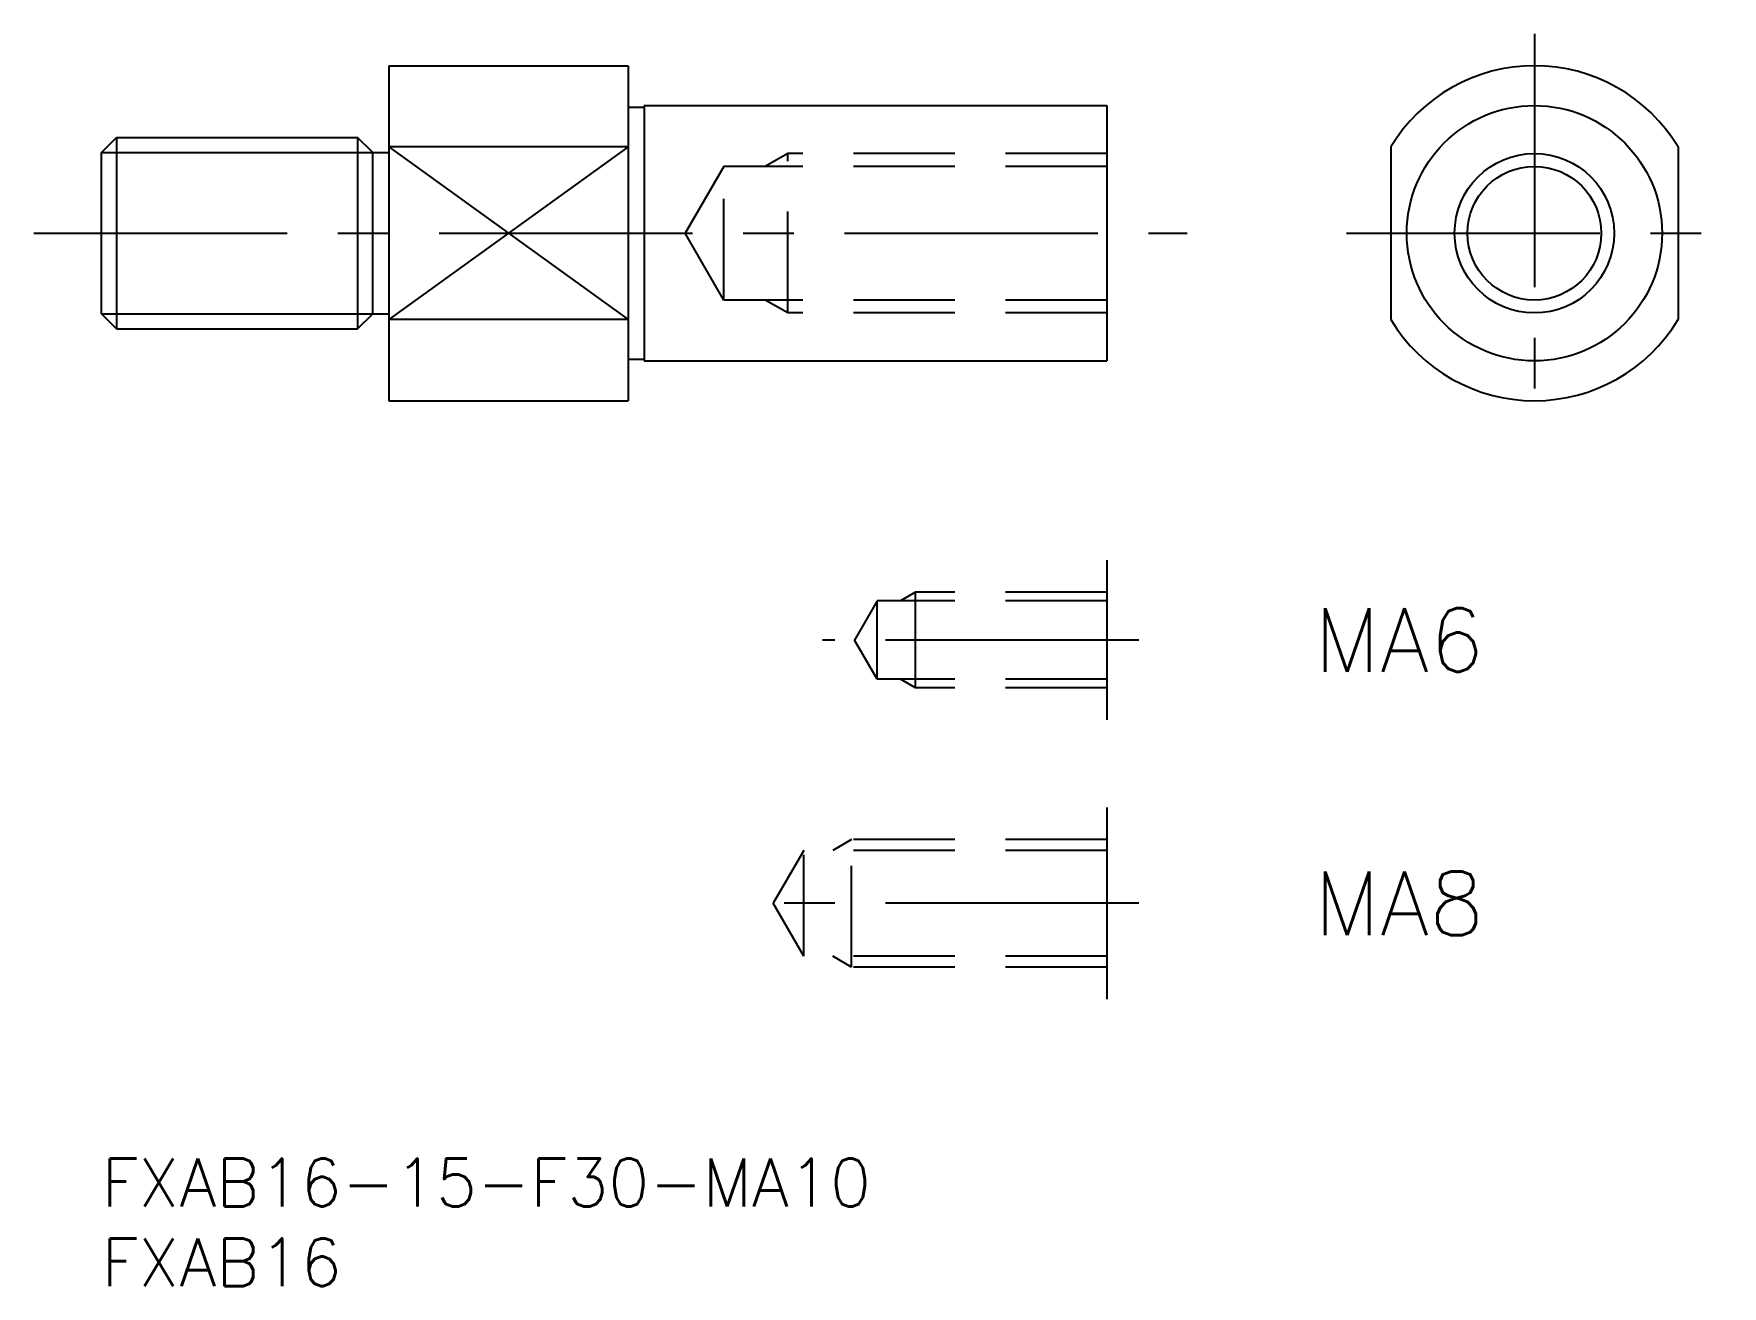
# Model space of a CAD drawing. Extents: x -4 to 102, y -8 to 71.
import ezdxf

# ---------------------------------------------------------------- set-up
doc = ezdxf.new("R2010")
doc.units = 0
doc.header["$LTSCALE"] = 0.5
doc.linetypes.add('CENTER', pattern=[50.8, 31.75, -6.35, 6.35, -6.35])
doc.linetypes.add('DASHED', pattern=[19.05, 12.7, -6.35])
for name, color, linetype in [('MSM_CENTER', 1, 'CENTER'), ('MSM_CONTINUOUS', 7, 'CONTINUOUS'), ('MSM_DASHED', 4, 'DASHED'), ('MSM_NARROW', 5, 'CONTINUOUS'), ('MSM_PART_NUMBER', 7, 'CONTINUOUS')]:
    doc.layers.add(name, color=color, linetype=linetype)
doc.styles.get("Standard").update_dxf_attribs({"font": 'txt.shx', "height": 3, "bigfont": 'bigfont.shx'})

# ---------------------------------------------------------------- blocks, each defined once
blk = doc.blocks.new('*U5')
at = {"layer": 'MSM_PART_NUMBER'}
blk.add_text('FXAB16-15-F30-MA10', height=3, dxfattribs=at).set_placement((0, -3))
blk = doc.blocks.new('*U6')
at = {"layer": 'MSM_PART_NUMBER'}
blk.add_text('FXAB16', height=3, dxfattribs=at).set_placement((0, -8))
blk = doc.blocks.new('*U7')
at = {"layer": 'MSM_PART_NUMBER'}
blk.add_text('MA8', height=4, dxfattribs=at).set_placement((76, 14))
blk = doc.blocks.new('*U8')
at = {"layer": 'MSM_PART_NUMBER'}
blk.add_text('MA6', height=4, dxfattribs=at).set_placement((76, 30.5))

msp = doc.modelspace()

# ---------------------------------------------------------------- linework, layer by layer
at = {"layer": 'MSM_CENTER'}
for p, q in [((89.79, 70.5), (89.79, 45.5)), ((-4.24, 58), (68.02, 58)), ((78.02, 58), (101.56, 58)), ((65, 32.5), (45.18, 32.5)), ((65, 16), (40.08, 16))]:
    msp.add_line(p, q, dxfattribs=at)
at = {"layer": 'MSM_CONTINUOUS'}
for p, q in [((18, 68.5), (18, 47.5)), ((18, 68.5), (33, 68.5)), ((33, 68.5), (33, 47.5)), ((33, 65.9), (34, 65.9)), ((34, 66), (63, 66)), ((34, 66), (34, 50)), ((63, 66), (63, 50)), ((0, 63.05), (0.95, 64)), ((0.95, 64), (16.05, 64)), ((0.95, 64), (0.95, 52)), ((17, 63.05), (16.05, 64)), ((16.05, 64), (16.05, 52)), ((0, 52.95), (0, 63.05)), ((17, 52.95), (17, 63.05)), ((17, 63.05), (18, 63.05)), ((33, 63.41), (18, 63.41)), ((80.79, 63.41), (80.79, 52.59)), ((98.79, 63.41), (98.79, 52.59)), ((0.95, 52), (0, 52.95)), ((16.05, 52), (17, 52.95)), ((17, 52.95), (18, 52.95)), ((0.95, 52), (16.05, 52)), ((33, 52.59), (18, 52.59)), ((33, 50.1), (34, 50.1)), ((34, 50), (63, 50)), ((18, 47.5), (33, 47.5)), ((63, 37.5), (63, 27.5)), ((63, 22), (63, 10))]:
    msp.add_line(p, q, dxfattribs=at)
for radius in [8, 4.19]:
    msp.add_circle((89.79, 58), radius, dxfattribs=at)
for start, end in [(31.0027, 148.9973), (211.0027, 328.9973)]:
    msp.add_arc((89.79, 58), 10.5, start, end, dxfattribs=at)
at = {"layer": 'MSM_DASHED'}
for p, q in [((43, 63), (41.59, 62.19)), ((43, 53), (43, 63)), ((63, 63), (43, 63)), ((39, 62.19), (36.58, 58)), ((39, 53.81), (39, 62.19)), ((63, 62.19), (39, 62.19)), ((39, 53.81), (36.58, 58)), ((63, 53.81), (39, 53.81)), ((43, 53), (41.59, 53.81)), ((63, 53), (43, 53)), ((48.6, 34.96), (47.18, 32.5)), ((63, 34.96), (48.6, 34.96)), ((48.6, 30.04), (48.6, 34.96)), ((51, 35.5), (50.06, 34.96)), ((63, 35.5), (51, 35.5)), ((51, 29.5), (51, 35.5)), ((48.6, 30.04), (47.18, 32.5)), ((63, 30.04), (48.6, 30.04)), ((51, 29.5), (50.06, 30.04)), ((63, 29.5), (51, 29.5)), ((44, 19.32), (42.08, 16)), ((44, 12.68), (44, 19.32)), ((63, 19.32), (44, 19.32)), ((47, 20), (45.83, 19.32)), ((47, 12), (47, 20)), ((63, 20), (47, 20)), ((44, 12.68), (42.08, 16)), ((63, 12.68), (44, 12.68)), ((47, 12), (45.83, 12.68)), ((63, 12), (47, 12))]:
    msp.add_line(p, q, dxfattribs=at)
at = {"layer": 'MSM_NARROW'}
for p, q in [((0, 63.05), (17, 63.05)), ((18, 63.41), (33, 52.59)), ((33, 63.41), (18, 52.59)), ((0, 52.95), (17, 52.95))]:
    msp.add_line(p, q, dxfattribs=at)
msp.add_circle((89.79, 58), 5, dxfattribs=at)

# ---------------------------------------------------------------- block references
at = {"layer": 'MSM_CONTINUOUS'}
for name in ['*U8', '*U7', '*U5', '*U6']:
    msp.add_blockref(name, (0, 0), dxfattribs=at)

doc.saveas('drawing.dxf')
